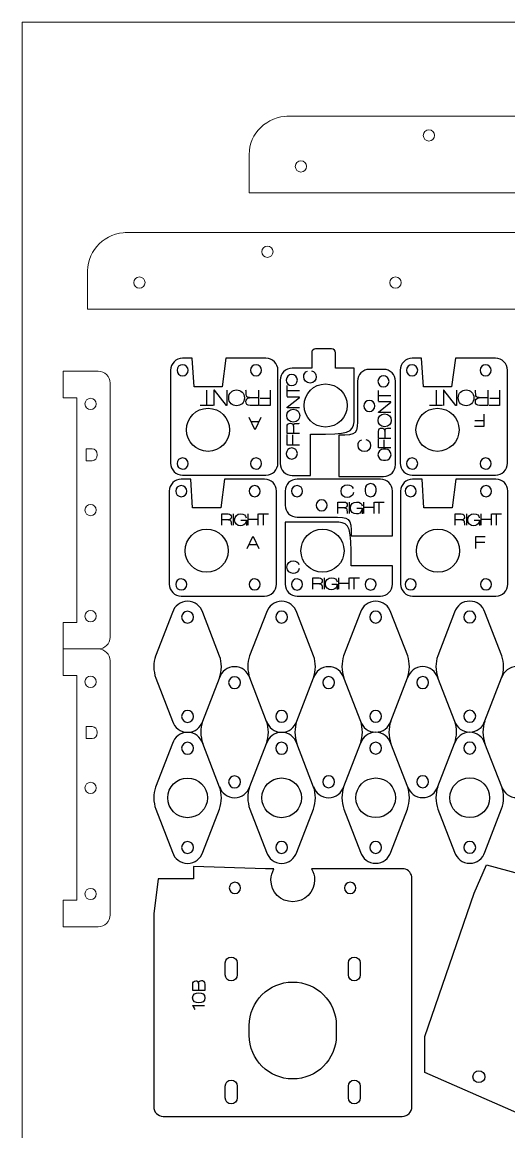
# Model space of a CAD drawing. Header units: millimetres. Extents: x 0 to 800, y 0 to 380.
# Drawn here: x 0 to 98, y 156.4 to 380 of the extents above; entities that cross this region are included whole.
import ezdxf

# ---------------------------------------------------------------- set-up
doc = ezdxf.new("R2010")
doc.units = ezdxf.units.MM
for name, color, linetype, lineweight, true_color in [('laser cut box', 3, 'CONTINUOUS', 0, 0x00ff00), ('Left D Arm Back Text', 5, 'CONTINUOUS', 0, 0x0000ff), ('Left D Back', 1, 'CONTINUOUS', 0, 0xff0000), ('New Right D arm', 1, 'CONTINUOUS', 0, 0xff0000)]:
    doc.layers.add(name, color=color, linetype=linetype, lineweight=lineweight, true_color=true_color)
doc.layers.add('Layer_1', color=1, linetype='CONTINUOUS', true_color=0xff0000)

msp = doc.modelspace()

# ---------------------------------------------------------------- linework, layer by layer
at = {"layer": 'laser cut box', "color": 3, "true_color": 0x00ff00}
for p, q in [((800, 380), (0, 380)), ((0, 380), (0, 0))]:
    msp.add_line(p, q, dxfattribs=at)
at = {"layer": 'Layer_1'}
msp.add_line((28.41, 159.49), (76.53, 159.49), dxfattribs=at)
at = {"layer": 'Layer_1', "color": 1, "true_color": 0xff0000}
for points in [[(58.3, 313.37), (58.3, 310.27), (54.35, 310.27)], [(62.3, 314.17), (59.1, 314.17)], [(63.1, 310.27), (63.1, 310.27), (63.1, 313.37)], [(34.6, 306.48), (34.22, 312.28), (32.3, 312.28)], [(49.1, 312.28), (41.02, 312.28), (40.25, 306.48), (34.6, 306.48), (34.6, 306.48)], [(80.82, 306.48), (80.45, 312.28), (78.53, 312.28)], [(95.33, 312.28), (87.25, 312.28), (86.48, 306.48), (80.82, 306.48), (80.82, 306.48)], [(29.9, 309.88), (29.9, 291.11)], [(33.42, 309.85), (33.42, 309.85)], [(48.22, 309.85), (48.22, 309.85)], [(51.5, 291.11), (51.5, 309.88)], [(66.85, 300.35), (66.85, 310.27), (63.1, 310.27), (63.1, 310.27)], [(72.79, 310.03), (69.92, 310.03)], [(76.13, 309.88), (76.13, 291.11)], [(79.65, 309.85), (79.65, 309.85)], [(94.45, 309.85), (94.45, 309.85)], [(97.73, 291.11), (97.73, 309.88)], [(51.95, 307.87), (51.95, 291.07)], [(54.29, 306.75), (54.29, 306.75)], [(67.52, 307.63), (67.52, 300.76), (67.52, 300.76)], [(72.76, 306.51), (72.76, 306.51)], [(75.19, 290.83), (75.19, 307.63)], [(69.91, 301.55), (69.91, 301.55)], [(41.76, 297.85), (41.76, 297.85)], [(61.1, 298.41), (61.1, 298.41)], [(87.99, 297.85), (87.99, 297.85)], [(54.35, 288.67), (58.04, 288.67), (58.04, 297), (61.1, 297)], [(63.74, 296.75), (63.74, 288.43), (72.79, 288.43)], [(73.17, 293.95), (72.77, 293.95)], [(33.42, 291.05), (33.42, 291.05)], [(48.22, 291.05), (48.22, 291.05)], [(54.29, 291.95), (54.29, 291.95)], [(72.76, 291.71), (73.17, 291.71), (73.17, 291.71)], [(79.65, 291.05), (79.65, 291.05)], [(94.45, 291.05), (94.45, 291.05)], [(32.3, 288.71), (49.1, 288.71)], [(78.53, 288.71), (95.33, 288.71)], [(34.32, 282.11), (33.95, 287.91), (32.03, 287.91)], [(48.82, 287.91), (40.75, 287.91), (39.98, 282.11), (34.32, 282.11), (34.32, 282.11)], [(72.16, 287.91), (55.36, 287.91)], [(80.92, 282.11), (80.54, 287.91), (78.62, 287.91)], [(95.42, 287.91), (87.34, 287.91), (86.57, 282.11), (80.92, 282.11), (80.92, 282.11)], [(29.63, 285.51), (29.63, 266.74)], [(33.15, 285.48), (33.15, 285.48)], [(47.94, 285.48), (47.94, 285.48)], [(51.22, 266.74), (51.22, 285.51)], [(52.96, 285.51), (52.96, 282.64)], [(56.48, 285.48), (56.48, 285.48)], [(66.24, 276.46), (74.56, 276.46), (74.56, 285.51)], [(69.04, 285.9), (69.04, 285.49)], [(71.28, 285.48), (71.28, 285.89), (71.28, 285.89)], [(76.22, 285.51), (76.22, 266.74)], [(79.34, 285.48), (79.34, 285.48)], [(94.54, 285.48), (94.54, 285.48)], [(97.82, 266.74), (97.82, 285.51)], [(61.44, 282.64), (61.44, 282.64)], [(55.36, 280.24), (62.23, 280.24), (62.23, 280.24)], [(52.96, 279.24), (52.96, 266.74)], [(62.88, 279.24), (52.96, 279.24), (52.96, 279.24)], [(41.49, 273.49), (41.49, 273.49)], [(64.82, 273.48), (64.82, 273.48)], [(74.56, 266.74), (74.56, 270.42), (66.23, 270.42), (66.23, 273.48)], [(88.08, 273.49), (88.08, 273.49)], [(33.15, 266.68), (33.15, 266.68)], [(47.94, 266.68), (47.94, 266.68)], [(56.48, 266.68), (56.48, 266.68)], [(71.28, 266.68), (71.28, 266.68)], [(79.34, 266.68), (79.34, 266.68)], [(94.54, 266.68), (94.54, 266.68)], [(32.03, 264.34), (48.82, 264.34)], [(55.36, 264.34), (72.16, 264.34)], [(78.62, 264.34), (95.42, 264.34)], [(30.26, 261.05), (26.86, 252.26)], [(34.51, 260.09), (34.51, 260.09)], [(39.76, 252.26), (36.37, 261.04)], [(49.19, 261.06), (45.8, 252.27)], [(53.45, 260.1), (53.45, 260.1)], [(58.69, 252.27), (55.3, 261.05)], [(68.13, 261.07), (64.74, 252.28)], [(72.39, 260.11), (72.39, 260.11)], [(77.64, 252.28), (74.24, 261.06)], [(87.08, 261.07), (83.68, 252.29)], [(91.33, 260.12), (91.33, 260.12)], [(96.58, 252.29), (93.19, 261.07)], [(26.9, 247.81), (30.26, 239.13), (30.26, 239.13)], [(36.37, 239.14), (39.73, 247.83)], [(43.98, 246.9), (43.98, 246.9)], [(49.22, 239.07), (45.83, 247.85)], [(55.3, 239.15), (58.66, 247.84)], [(62.92, 246.91), (62.92, 246.91)], [(68.17, 239.08), (64.78, 247.86)], [(74.24, 239.16), (77.6, 247.85)], [(81.86, 246.92), (81.86, 246.92)], [(87.11, 239.09), (83.72, 247.87)], [(93.19, 239.17), (96.55, 247.86)], [(34.51, 240.09), (34.51, 240.09)], [(53.45, 240.1), (53.45, 240.1)], [(72.39, 240.11), (72.39, 240.11)], [(91.33, 240.12), (91.33, 240.12)], [(30.26, 234.63), (26.86, 225.84), (26.86, 225.84)], [(34.51, 233.67), (34.51, 233.67)], [(39.76, 225.84), (36.37, 234.62)], [(45.83, 225.95), (49.19, 234.64)], [(53.45, 233.68), (53.45, 233.68)], [(58.69, 225.85), (55.3, 234.64)], [(64.78, 225.96), (68.13, 234.65)], [(72.39, 233.69), (72.39, 233.69)], [(77.64, 225.86), (74.24, 234.64)], [(83.72, 225.97), (87.08, 234.66)], [(91.33, 233.7), (91.33, 233.7)], [(96.58, 225.87), (93.19, 234.65)], [(33.31, 227.67), (33.31, 227.67)], [(43.98, 226.9), (43.98, 226.9)], [(52.25, 227.68), (52.25, 227.68)], [(62.92, 226.91), (62.92, 226.91)], [(71.19, 227.69), (71.19, 227.69)], [(81.86, 226.92), (81.86, 226.92)], [(90.13, 227.7), (90.13, 227.7)], [(26.9, 221.4), (30.26, 212.72)], [(36.37, 212.72), (39.73, 221.41)], [(45.84, 221.41), (49.19, 212.73)], [(55.3, 212.73), (58.66, 221.42)], [(64.78, 221.42), (68.13, 212.74)], [(74.24, 212.74), (77.6, 221.43)], [(83.72, 221.42), (87.08, 212.75)], [(93.19, 212.75), (96.55, 221.44)], [(34.51, 213.67), (34.51, 213.67)], [(53.45, 213.68), (53.45, 213.68)], [(72.39, 213.69), (72.39, 213.69)], [(101.18, 159.51), (81.09, 168.34), (81.09, 175.56), (91, 204.48), (93.5, 210.2), (110.14, 205.71), (121.66, 207.34), (128.57, 212.6), (175.73, 212.6), (175.73, 162.19), (163.13, 159.51)], [(91.33, 213.7), (91.33, 213.7)], [(50.71, 209.38), (48.99, 209.38), (34.52, 209.87), (34.52, 207.33), (27.4, 207.33), (26.52, 200.28), (26.52, 161.47)], [(76.38, 209.38), (58.27, 209.38)], [(78.5, 161.46), (78.5, 207.44)], [(42.85, 204.39), (42.85, 204.39)], [(66.05, 204.39), (66.05, 204.39)], [(40.89, 187.99), (40.89, 190.4)], [(43.29, 190.4), (43.29, 187.99), (43.29, 187.99)], [(65.69, 187.99), (65.69, 190.4)], [(68.09, 190.4), (68.09, 187.99), (68.09, 187.99)], [(45.73, 175.79), (45.73, 177.79)], [(63.25, 177.79), (63.25, 175.79), (63.25, 175.79)], [(40.89, 163.19), (40.89, 165.6)], [(43.29, 165.6), (43.29, 163.19), (43.29, 163.19)], [(65.69, 163.19), (65.69, 165.6)], [(68.09, 165.6), (68.09, 163.19), (68.09, 163.19)], [(93.17, 167.48), (93.17, 167.48)]]:
    msp.add_lwpolyline(points, dxfattribs=at)
at = {"layer": 'Layer_1', "color": 5, "true_color": 0x0000ff}
for points in [[(53.35, 304.59), (53.35, 306.75)], [(37.13, 305.81), (37.13, 302.77)], [(41.23, 305.81), (41.23, 302.77), (41.12, 302.77), (38.72, 305.81), (38.62, 305.81), (38.62, 302.77)], [(45.78, 304.32), (45.78, 304.33), (47.57, 304.34)], [(47.57, 305.81), (47.57, 302.77), (45.89, 302.77)], [(49.93, 305.81), (49.93, 302.77), (47.79, 302.77)], [(49.93, 304.18), (47.92, 304.18)], [(55.85, 305.68), (53.35, 305.68)], [(55.85, 302.31), (53.35, 302.31), (53.35, 302.4), (55.85, 304.37), (55.85, 304.45), (53.35, 304.45)], [(71.75, 303.63), (71.75, 305.78)], [(74.25, 304.71), (71.75, 304.71)], [(83.36, 305.81), (83.36, 302.76)], [(87.46, 305.81), (87.46, 302.76), (87.35, 302.76), (84.95, 305.81), (84.85, 305.81), (84.85, 302.76)], [(92.01, 304.32), (92.01, 304.33), (93.8, 304.34)], [(93.8, 305.81), (93.8, 302.76), (92.12, 302.76)], [(96.16, 305.81), (96.16, 302.76), (94.02, 302.76)], [(96.16, 304.18), (94.15, 304.18)], [(38.45, 302.77), (35.82, 302.77)], [(43.17, 302.7), (43.17, 302.7)], [(74.25, 301.34), (71.75, 301.34), (71.75, 301.43), (74.25, 303.4), (74.25, 303.48), (71.75, 303.48)], [(84.68, 302.76), (82.05, 302.76)], [(89.4, 302.7), (89.4, 302.7)], [(48.03, 300.34), (46.92, 297.93), (46.83, 297.93), (45.72, 300.34)], [(53.29, 300.72), (53.29, 300.72)], [(71.69, 299.75), (71.69, 299.75)], [(92.98, 300.97), (92.98, 298.55), (91.1, 298.55)], [(92.98, 299.68), (91.18, 299.68)], [(46.09, 299.54), (47.67, 299.54)], [(55.85, 297.1), (53.35, 297.1), (53.35, 298.48)], [(54.63, 298.57), (54.63, 298.57)], [(54.63, 298.57), (54.64, 297.1)], [(74.25, 296.13), (71.75, 296.13), (71.75, 297.51)], [(73.03, 297.61), (73.04, 297.6), (73.04, 296.13)], [(55.85, 294.76), (53.35, 294.76), (53.35, 296.92)], [(54.51, 294.76), (54.51, 296.82)], [(74.25, 294.19), (71.75, 294.19), (71.75, 295.95)], [(72.91, 294.19), (72.91, 295.85)], [(63.56, 281), (63.56, 283.3), (64.82, 283.3)], [(64.91, 282.13), (64.91, 282.12), (63.56, 282.12)], [(65.84, 283.3), (65.84, 281)], [(67.39, 282.03), (68.47, 282.03), (68.47, 280.95)], [(68.83, 281), (68.83, 283.3)], [(68.83, 282.23), (70.8, 282.23)], [(70.8, 283.3), (70.8, 281)], [(70.95, 283.3), (72.93, 283.3)], [(71.91, 281), (71.91, 283.28)], [(40.23, 278.6), (40.23, 280.9), (41.49, 280.9)], [(41.58, 279.73), (41.57, 279.72), (40.23, 279.72)], [(42.51, 280.9), (42.51, 278.6)], [(44.06, 279.63), (45.14, 279.63), (45.14, 278.55)], [(45.5, 278.6), (45.5, 280.9)], [(45.5, 279.83), (47.46, 279.83)], [(47.46, 280.9), (47.46, 278.6)], [(47.62, 280.9), (49.6, 280.9)], [(48.58, 278.6), (48.58, 280.88)], [(87.18, 278.6), (87.18, 280.9), (88.44, 280.9)], [(88.53, 279.73), (88.53, 279.72), (87.18, 279.72)], [(89.46, 280.9), (89.46, 278.6)], [(91.02, 279.63), (92.1, 279.63), (92.1, 278.55)], [(92.45, 278.6), (92.45, 280.9)], [(92.45, 279.83), (94.42, 279.83)], [(94.42, 280.9), (94.42, 278.6)], [(94.57, 280.9), (96.56, 280.9)], [(95.53, 278.6), (95.53, 280.88)], [(45.32, 273.9), (46.44, 276.32), (46.52, 276.32), (47.63, 273.9)], [(91.35, 273.9), (91.35, 276.32), (93.23, 276.32)], [(91.35, 275.19), (93.15, 275.19)], [(47.27, 274.7), (45.69, 274.7)], [(58.53, 265.71), (58.53, 268.01), (59.79, 268.01)], [(59.88, 266.83), (59.88, 266.83), (58.53, 266.82)], [(60.81, 268.01), (60.81, 265.71)], [(62.37, 266.74), (63.45, 266.74), (63.45, 265.66)], [(63.8, 265.71), (63.8, 268.01)], [(63.8, 266.94), (65.77, 266.94)], [(65.77, 268.01), (65.77, 265.71)], [(65.92, 268.01), (67.91, 268.01)], [(66.88, 265.71), (66.88, 267.99)], [(34.34, 184.85), (34.34, 186.16)], [(36.76, 186.07), (36.76, 184.85), (34.34, 184.85), (34.34, 184.85)], [(35.49, 186.27), (35.49, 184.85)], [(35.49, 186.27), (35.49, 186.27)], [(34.3, 183.39), (34.3, 183.39)], [(34.36, 181.75), (34.36, 181.83), (36.74, 181.83)]]:
    msp.add_lwpolyline(points, dxfattribs=at)
at = {"layer": 'Layer_1', "color": 1, "true_color": 0xff0000}
for points in [[(59.1, 314.17), (58.66, 314.17), (58.3, 313.81), (58.3, 313.37)], [(63.1, 313.37), (63.1, 313.81), (62.75, 314.17), (62.3, 314.17)], [(32.3, 312.28), (30.97, 312.28), (29.9, 311.21), (29.9, 309.88)], [(32.3, 310.97), (31.69, 310.98), (31.18, 310.48), (31.18, 309.86)], [(33.42, 309.85), (33.42, 310.47), (32.92, 310.97), (32.3, 310.97)], [(47.1, 310.97), (46.48, 310.98), (45.98, 310.48), (45.98, 309.86)], [(48.22, 309.85), (48.22, 310.47), (47.72, 310.97), (47.1, 310.97)], [(51.5, 309.88), (51.5, 311.21), (50.42, 312.28), (49.1, 312.28)], [(78.53, 312.28), (77.2, 312.28), (76.13, 311.21), (76.13, 309.88)], [(78.53, 310.97), (77.91, 310.98), (77.41, 310.48), (77.41, 309.86)], [(79.65, 309.85), (79.65, 310.47), (79.15, 310.97), (78.53, 310.97)], [(93.33, 310.97), (92.71, 310.98), (92.21, 310.48), (92.21, 309.86)], [(94.45, 309.85), (94.45, 310.47), (93.95, 310.97), (93.33, 310.97)], [(97.73, 309.88), (97.73, 311.21), (96.65, 312.28), (95.33, 312.28)], [(31.18, 309.86), (31.18, 309.24), (31.68, 308.74), (32.3, 308.73)], [(32.3, 308.73), (32.91, 308.73), (33.42, 309.23), (33.42, 309.85)], [(45.98, 309.86), (45.98, 309.24), (46.48, 308.74), (47.09, 308.73)], [(47.09, 308.73), (47.71, 308.73), (48.22, 309.23), (48.22, 309.85)], [(54.35, 310.27), (53.03, 310.27), (51.95, 309.19), (51.95, 307.87)], [(54.3, 308.99), (53.68, 308.99), (53.18, 308.49), (53.18, 307.87)], [(55.42, 307.86), (55.42, 308.48), (54.92, 308.99), (54.3, 308.99)], [(69.92, 310.03), (68.59, 310.03), (67.52, 308.95), (67.52, 307.63)], [(72.77, 308.75), (72.15, 308.75), (71.64, 308.25), (71.64, 307.63)], [(73.88, 307.62), (73.88, 308.24), (73.38, 308.75), (72.77, 308.75)], [(75.19, 307.63), (75.19, 308.95), (74.11, 310.03), (72.79, 310.03)], [(77.41, 309.86), (77.41, 309.24), (77.91, 308.74), (78.52, 308.73)], [(78.52, 308.73), (79.14, 308.73), (79.65, 309.23), (79.65, 309.85)], [(92.21, 309.86), (92.2, 309.24), (92.7, 308.74), (93.32, 308.73)], [(93.32, 308.73), (93.94, 308.73), (94.44, 309.23), (94.45, 309.85)], [(53.18, 307.87), (53.17, 307.25), (53.67, 306.75), (54.29, 306.75)], [(54.29, 306.75), (54.91, 306.74), (55.41, 307.24), (55.42, 307.86)], [(56.76, 302.75), (56.76, 305.14), (58.7, 307.09), (61.1, 307.09)], [(61.1, 307.09), (63.49, 307.09), (65.44, 305.14), (65.44, 302.75)], [(71.64, 307.63), (71.64, 307.01), (72.14, 306.51), (72.76, 306.51)], [(72.76, 306.51), (73.38, 306.51), (73.88, 307.01), (73.88, 307.62)], [(33.08, 297.85), (33.08, 300.25), (35.02, 302.19), (37.42, 302.19)], [(37.42, 302.19), (39.82, 302.19), (41.76, 300.25), (41.76, 297.85)], [(61.1, 298.41), (58.7, 298.41), (56.76, 300.35), (56.76, 302.75)], [(65.44, 302.75), (65.44, 300.35), (63.49, 298.41), (61.1, 298.41)], [(68.8, 302.67), (68.79, 302.05), (69.29, 301.55), (69.91, 301.55)], [(69.92, 303.79), (69.3, 303.79), (68.8, 303.29), (68.8, 302.67)], [(69.91, 301.55), (70.53, 301.55), (71.03, 302.05), (71.04, 302.66)], [(71.04, 302.66), (71.04, 303.28), (70.54, 303.79), (69.92, 303.79)], [(79.31, 297.85), (79.31, 300.25), (81.25, 302.19), (83.65, 302.19)], [(83.65, 302.19), (86.05, 302.19), (87.99, 300.25), (87.99, 297.85)], [(61.1, 297), (66.62, 297), (66.85, 297.84), (66.85, 300.35)], [(67.52, 300.76), (67.52, 296.92), (67.52, 296.75), (63.74, 296.75)], [(37.42, 293.51), (35.02, 293.51), (33.08, 295.46), (33.08, 297.85)], [(41.76, 297.85), (41.76, 295.46), (39.82, 293.51), (37.42, 293.51)], [(83.65, 293.51), (81.25, 293.51), (79.31, 295.46), (79.31, 297.85)], [(87.99, 297.85), (87.99, 295.46), (86.05, 293.51), (83.65, 293.51)], [(53.18, 293.07), (53.17, 292.45), (53.67, 291.95), (54.29, 291.95)], [(54.3, 294.19), (53.68, 294.19), (53.18, 293.69), (53.18, 293.07)], [(54.29, 291.95), (54.91, 291.95), (55.41, 292.45), (55.42, 293.07)], [(55.42, 293.07), (55.42, 293.68), (54.92, 294.19), (54.3, 294.19)], [(72.77, 293.95), (72.15, 293.95), (71.64, 293.45), (71.64, 292.83)], [(74.29, 292.83), (74.29, 293.44), (73.79, 293.95), (73.17, 293.95)], [(29.9, 291.11), (29.9, 289.78), (30.97, 288.71), (32.3, 288.71)], [(32.3, 292.17), (31.69, 292.18), (31.18, 291.68), (31.18, 291.06)], [(31.18, 291.06), (31.18, 290.44), (31.68, 289.94), (32.3, 289.93)], [(33.42, 291.05), (33.42, 291.67), (32.92, 292.17), (32.3, 292.17)], [(32.3, 289.93), (32.91, 289.93), (33.42, 290.43), (33.42, 291.05)], [(47.1, 292.17), (46.48, 292.18), (45.98, 291.68), (45.98, 291.06)], [(45.98, 291.06), (45.98, 290.44), (46.48, 289.94), (47.09, 289.93)], [(47.09, 289.93), (47.71, 289.93), (48.22, 290.43), (48.22, 291.05)], [(48.22, 291.05), (48.22, 291.67), (47.72, 292.17), (47.1, 292.17)], [(49.1, 288.71), (50.42, 288.71), (51.5, 289.78), (51.5, 291.11)], [(51.95, 291.07), (51.95, 289.74), (53.03, 288.67), (54.35, 288.67)], [(71.64, 292.83), (71.64, 292.21), (72.14, 291.71), (72.76, 291.71)], [(72.79, 288.43), (74.11, 288.43), (75.19, 289.5), (75.19, 290.83)], [(73.17, 291.71), (73.79, 291.71), (74.29, 292.21), (74.29, 292.83)], [(76.13, 291.11), (76.13, 289.78), (77.2, 288.71), (78.53, 288.71)], [(78.53, 292.17), (77.91, 292.18), (77.41, 291.68), (77.41, 291.06)], [(77.41, 291.06), (77.41, 290.44), (77.91, 289.94), (78.52, 289.93)], [(78.52, 289.93), (79.14, 289.93), (79.65, 290.43), (79.65, 291.05)], [(79.65, 291.05), (79.65, 291.67), (79.15, 292.17), (78.53, 292.17)], [(92.21, 291.06), (92.2, 290.44), (92.7, 289.94), (93.32, 289.93)], [(93.33, 292.17), (92.71, 292.18), (92.21, 291.68), (92.21, 291.06)], [(93.32, 289.93), (93.94, 289.93), (94.45, 290.43), (94.45, 291.05)], [(94.45, 291.05), (94.45, 291.67), (93.95, 292.17), (93.33, 292.17)], [(95.33, 288.71), (96.65, 288.71), (97.73, 289.78), (97.73, 291.11)], [(32.03, 287.91), (30.7, 287.91), (29.63, 286.84), (29.63, 285.51)], [(32.03, 286.6), (31.41, 286.61), (30.91, 286.11), (30.91, 285.49)], [(33.15, 285.48), (33.15, 286.1), (32.65, 286.6), (32.03, 286.6)], [(46.83, 286.6), (46.21, 286.61), (45.71, 286.11), (45.7, 285.49)], [(47.94, 285.48), (47.95, 286.1), (47.45, 286.6), (46.83, 286.6)], [(51.22, 285.51), (51.22, 286.84), (50.15, 287.91), (48.82, 287.91)], [(55.36, 287.91), (54.03, 287.91), (52.96, 286.84), (52.96, 285.51)], [(55.36, 286.6), (54.74, 286.61), (54.24, 286.11), (54.24, 285.49)], [(56.48, 285.48), (56.48, 286.1), (55.98, 286.6), (55.36, 286.6)], [(70.16, 287.01), (69.54, 287.02), (69.04, 286.52), (69.04, 285.9)], [(71.28, 285.89), (71.28, 286.51), (70.78, 287.01), (70.16, 287.01)], [(74.56, 285.51), (74.56, 286.84), (73.48, 287.91), (72.16, 287.91)], [(78.62, 287.91), (77.3, 287.91), (76.22, 286.84), (76.22, 285.51)], [(78.23, 286.6), (77.61, 286.61), (77.1, 286.11), (77.1, 285.49)], [(79.34, 285.48), (79.35, 286.1), (78.84, 286.6), (78.23, 286.6)], [(93.42, 286.6), (92.81, 286.61), (92.3, 286.11), (92.3, 285.49)], [(94.54, 285.48), (94.54, 286.1), (94.04, 286.6), (93.42, 286.6)], [(97.82, 285.51), (97.82, 286.84), (96.75, 287.91), (95.42, 287.91)], [(30.91, 285.49), (30.9, 284.87), (31.4, 284.37), (32.02, 284.37)], [(32.02, 284.37), (32.64, 284.36), (33.14, 284.86), (33.15, 285.48)], [(45.7, 285.49), (45.7, 284.87), (46.2, 284.37), (46.82, 284.37)], [(46.82, 284.37), (47.44, 284.36), (47.94, 284.86), (47.94, 285.48)], [(54.24, 285.49), (54.24, 284.87), (54.74, 284.37), (55.35, 284.37)], [(55.35, 284.37), (55.97, 284.36), (56.48, 284.86), (56.48, 285.48)], [(69.04, 285.49), (69.03, 284.87), (69.53, 284.37), (70.15, 284.37)], [(70.15, 284.37), (70.77, 284.36), (71.27, 284.86), (71.28, 285.48)], [(77.1, 285.49), (77.1, 284.87), (77.6, 284.37), (78.22, 284.37)], [(78.22, 284.37), (78.84, 284.36), (79.34, 284.86), (79.34, 285.48)], [(92.3, 285.49), (92.3, 284.87), (92.8, 284.37), (93.42, 284.37)], [(93.42, 284.37), (94.04, 284.36), (94.54, 284.86), (94.54, 285.48)], [(52.96, 282.64), (52.96, 281.32), (54.03, 280.24), (55.36, 280.24)], [(59.2, 282.64), (59.19, 282.03), (59.7, 281.52), (60.31, 281.52)], [(60.32, 283.76), (59.7, 283.76), (59.2, 283.26), (59.2, 282.64)], [(60.31, 281.52), (60.93, 281.52), (61.43, 282.02), (61.44, 282.64)], [(61.44, 282.64), (61.44, 283.25), (60.94, 283.76), (60.32, 283.76)], [(62.23, 280.24), (66.07, 280.24), (66.24, 280.24), (66.24, 276.46)], [(32.81, 273.49), (32.81, 275.88), (34.75, 277.82), (37.15, 277.82)], [(37.15, 277.82), (39.54, 277.82), (41.49, 275.88), (41.49, 273.49)], [(56.14, 273.48), (56.14, 275.88), (58.08, 277.82), (60.48, 277.82)], [(60.48, 277.82), (62.87, 277.82), (64.82, 275.88), (64.82, 273.48)], [(66.23, 273.48), (66.23, 279.01), (65.39, 279.24), (62.88, 279.24)], [(79.4, 273.49), (79.4, 275.88), (81.35, 277.82), (83.74, 277.82)], [(83.74, 277.82), (86.14, 277.82), (88.08, 275.88), (88.08, 273.49)], [(37.15, 269.14), (34.75, 269.14), (32.81, 271.09), (32.81, 273.49)], [(41.49, 273.49), (41.49, 271.09), (39.54, 269.14), (37.15, 269.14)], [(60.48, 269.14), (58.08, 269.14), (56.14, 271.09), (56.14, 273.48)], [(64.82, 273.48), (64.82, 271.09), (62.87, 269.14), (60.48, 269.14)], [(83.74, 269.14), (81.35, 269.14), (79.4, 271.09), (79.4, 273.49)], [(88.08, 273.49), (88.08, 271.09), (86.14, 269.14), (83.74, 269.14)], [(29.63, 266.74), (29.63, 265.41), (30.7, 264.34), (32.03, 264.34)], [(30.91, 266.69), (30.9, 266.07), (31.4, 265.57), (32.02, 265.57)], [(32.03, 267.8), (31.41, 267.81), (30.91, 267.31), (30.91, 266.69)], [(32.02, 265.57), (32.64, 265.56), (33.14, 266.06), (33.15, 266.68)], [(33.15, 266.68), (33.15, 267.3), (32.65, 267.8), (32.03, 267.8)], [(46.83, 267.8), (46.21, 267.81), (45.71, 267.31), (45.7, 266.69)], [(45.7, 266.69), (45.7, 266.07), (46.2, 265.57), (46.82, 265.57)], [(46.82, 265.57), (47.44, 265.56), (47.94, 266.06), (47.94, 266.68)], [(47.94, 266.68), (47.95, 267.3), (47.45, 267.8), (46.83, 267.8)], [(48.82, 264.34), (50.15, 264.34), (51.22, 265.41), (51.22, 266.74)], [(52.96, 266.74), (52.96, 265.41), (54.03, 264.34), (55.36, 264.34)], [(55.36, 267.8), (54.74, 267.81), (54.24, 267.31), (54.24, 266.69)], [(54.24, 266.69), (54.24, 266.07), (54.74, 265.57), (55.35, 265.56)], [(55.35, 265.56), (55.97, 265.56), (56.48, 266.06), (56.48, 266.68)], [(56.48, 266.68), (56.48, 267.3), (55.98, 267.8), (55.36, 267.8)], [(69.04, 266.69), (69.03, 266.07), (69.53, 265.57), (70.15, 265.56)], [(70.16, 267.8), (69.54, 267.81), (69.04, 267.31), (69.04, 266.69)], [(70.15, 265.56), (70.77, 265.56), (71.27, 266.06), (71.28, 266.68)], [(71.28, 266.68), (71.28, 267.3), (70.78, 267.8), (70.16, 267.8)], [(72.16, 264.34), (73.48, 264.34), (74.56, 265.41), (74.56, 266.74)], [(76.22, 266.74), (76.22, 265.41), (77.3, 264.34), (78.62, 264.34)], [(78.23, 267.8), (77.61, 267.81), (77.1, 267.31), (77.1, 266.69)], [(77.1, 266.69), (77.1, 266.07), (77.6, 265.57), (78.22, 265.57)], [(78.22, 265.57), (78.84, 265.56), (79.34, 266.06), (79.34, 266.68)], [(79.34, 266.68), (79.35, 267.3), (78.84, 267.8), (78.23, 267.8)], [(93.42, 267.8), (92.81, 267.81), (92.3, 267.31), (92.3, 266.69)], [(92.3, 266.69), (92.3, 266.07), (92.8, 265.57), (93.42, 265.57)], [(94.54, 266.68), (94.54, 267.3), (94.04, 267.8), (93.42, 267.8)], [(93.42, 265.57), (94.04, 265.56), (94.54, 266.06), (94.54, 266.68)], [(95.42, 264.34), (96.75, 264.34), (97.82, 265.41), (97.82, 266.74)], [(33.31, 263.29), (31.88, 263.29), (30.66, 262.35), (30.26, 261.05)], [(36.37, 261.04), (35.96, 262.34), (34.75, 263.29), (33.31, 263.29)], [(52.25, 263.3), (50.81, 263.3), (49.6, 262.36), (49.19, 261.06)], [(55.3, 261.05), (54.9, 262.36), (53.68, 263.3), (52.25, 263.3)], [(71.19, 263.31), (69.75, 263.31), (68.54, 262.37), (68.13, 261.07)], [(74.24, 261.06), (73.84, 262.36), (72.63, 263.31), (71.19, 263.31)], [(90.13, 263.32), (88.7, 263.32), (87.48, 262.37), (87.08, 261.07)], [(93.19, 261.07), (92.78, 262.37), (91.57, 263.32), (90.13, 263.32)], [(33.31, 261.29), (32.65, 261.29), (32.11, 260.75), (32.11, 260.09)], [(32.11, 260.09), (32.11, 259.43), (32.65, 258.89), (33.31, 258.89)], [(34.51, 260.09), (34.51, 260.75), (33.97, 261.29), (33.31, 261.29)], [(33.31, 258.89), (33.97, 258.89), (34.51, 259.43), (34.51, 260.09)], [(52.25, 261.3), (51.58, 261.3), (51.05, 260.76), (51.05, 260.1)], [(51.05, 260.1), (51.05, 259.44), (51.58, 258.9), (52.25, 258.9)], [(53.45, 260.1), (53.45, 260.76), (52.91, 261.3), (52.25, 261.3)], [(52.25, 258.9), (52.91, 258.9), (53.45, 259.44), (53.45, 260.1)], [(71.19, 261.31), (70.53, 261.31), (69.99, 260.77), (69.99, 260.11)], [(69.99, 260.11), (69.99, 259.45), (70.53, 258.91), (71.19, 258.91)], [(72.39, 260.11), (72.39, 260.77), (71.85, 261.31), (71.19, 261.31)], [(71.19, 258.91), (71.85, 258.91), (72.39, 259.45), (72.39, 260.11)], [(90.13, 261.32), (89.47, 261.32), (88.93, 260.78), (88.93, 260.12)], [(88.93, 260.12), (88.93, 259.46), (89.47, 258.92), (90.13, 258.92)], [(91.33, 260.12), (91.33, 260.78), (90.79, 261.32), (90.13, 261.32)], [(90.13, 258.92), (90.79, 258.92), (91.33, 259.46), (91.33, 260.12)], [(26.86, 252.26), (26.64, 251.58), (26.51, 250.85), (26.51, 250.09)], [(40.11, 250.09), (40.11, 250.85), (39.99, 251.58), (39.76, 252.26)], [(45.8, 252.27), (45.57, 251.59), (45.45, 250.86), (45.45, 250.1)], [(59.05, 250.1), (59.05, 250.86), (58.92, 251.59), (58.69, 252.27)], [(64.74, 252.28), (64.51, 251.6), (64.39, 250.87), (64.39, 250.11)], [(77.99, 250.11), (77.99, 250.87), (77.87, 251.6), (77.64, 252.28)], [(83.68, 252.29), (83.46, 251.61), (83.33, 250.88), (83.33, 250.12)], [(96.93, 250.12), (96.93, 250.88), (96.81, 251.61), (96.58, 252.29)], [(26.51, 250.09), (26.51, 249.29), (26.65, 248.52), (26.9, 247.81)], [(42.78, 250.1), (41.34, 250.1), (40.13, 249.16), (39.72, 247.86)], [(39.73, 247.83), (39.98, 248.54), (40.11, 249.3), (40.11, 250.09)], [(45.83, 247.85), (45.43, 249.16), (44.21, 250.1), (42.78, 250.1)], [(45.45, 250.1), (45.45, 249.3), (45.58, 248.54), (45.84, 247.82)], [(61.72, 250.11), (60.29, 250.11), (59.07, 249.17), (58.66, 247.87)], [(58.66, 247.84), (58.91, 248.55), (59.05, 249.31), (59.05, 250.1)], [(64.78, 247.86), (64.37, 249.16), (63.16, 250.11), (61.72, 250.11)], [(64.39, 250.11), (64.39, 249.31), (64.53, 248.55), (64.78, 247.83)], [(77.6, 247.85), (77.85, 248.56), (77.99, 249.32), (77.99, 250.11)], [(80.66, 250.12), (79.23, 250.12), (78.01, 249.17), (77.61, 247.87)], [(83.72, 247.87), (83.31, 249.17), (82.1, 250.12), (80.66, 250.12)], [(83.33, 250.12), (83.33, 249.32), (83.47, 248.55), (83.72, 247.84)], [(99.6, 250.13), (98.17, 250.13), (96.96, 249.18), (96.55, 247.88)], [(96.55, 247.86), (96.8, 248.56), (96.93, 249.33), (96.93, 250.12)], [(42.78, 248.1), (42.11, 248.1), (41.58, 247.56), (41.58, 246.9)], [(41.58, 246.9), (41.58, 246.24), (42.11, 245.7), (42.78, 245.7)], [(43.98, 246.9), (43.98, 247.56), (43.44, 248.1), (42.78, 248.1)], [(42.78, 245.7), (43.44, 245.7), (43.98, 246.24), (43.98, 246.9)], [(61.72, 248.11), (61.06, 248.11), (60.52, 247.57), (60.52, 246.91)], [(60.52, 246.91), (60.52, 246.25), (61.06, 245.71), (61.72, 245.71)], [(62.92, 246.91), (62.92, 247.57), (62.38, 248.11), (61.72, 248.11)], [(61.72, 245.71), (62.38, 245.71), (62.92, 246.25), (62.92, 246.91)], [(80.66, 248.12), (80, 248.12), (79.46, 247.58), (79.46, 246.92)], [(79.46, 246.92), (79.46, 246.25), (80, 245.72), (80.66, 245.72)], [(81.86, 246.92), (81.86, 247.58), (81.33, 248.12), (80.66, 248.12)], [(80.66, 245.72), (81.33, 245.72), (81.86, 246.25), (81.86, 246.92)], [(33.31, 241.29), (32.65, 241.29), (32.11, 240.75), (32.11, 240.09)], [(32.11, 240.09), (32.11, 239.43), (32.65, 238.89), (33.31, 238.89)], [(34.51, 240.09), (34.51, 240.75), (33.97, 241.29), (33.31, 241.29)], [(33.31, 238.89), (33.97, 238.89), (34.51, 239.43), (34.51, 240.09)], [(52.25, 241.3), (51.58, 241.3), (51.05, 240.76), (51.05, 240.1)], [(51.05, 240.1), (51.05, 239.44), (51.58, 238.9), (52.25, 238.9)], [(53.45, 240.1), (53.45, 240.76), (52.91, 241.3), (52.25, 241.3)], [(52.25, 238.9), (52.91, 238.9), (53.45, 239.44), (53.45, 240.1)], [(71.19, 241.31), (70.53, 241.31), (69.99, 240.77), (69.99, 240.11)], [(69.99, 240.11), (69.99, 239.45), (70.53, 238.91), (71.19, 238.91)], [(72.39, 240.11), (72.39, 240.77), (71.85, 241.31), (71.19, 241.31)], [(71.19, 238.91), (71.85, 238.91), (72.39, 239.45), (72.39, 240.11)], [(90.13, 241.32), (89.47, 241.32), (88.93, 240.78), (88.93, 240.12)], [(88.93, 240.12), (88.93, 239.46), (89.47, 238.92), (90.13, 238.92)], [(91.33, 240.12), (91.33, 240.78), (90.79, 241.32), (90.13, 241.32)], [(90.13, 238.92), (90.79, 238.92), (91.33, 239.46), (91.33, 240.12)], [(30.26, 239.13), (30.66, 237.83), (31.88, 236.89), (33.31, 236.89)], [(33.31, 236.89), (34.75, 236.89), (35.96, 237.84), (36.37, 239.14)], [(36.33, 239.07), (36.1, 238.39), (35.98, 237.66), (35.98, 236.9)], [(49.19, 239.15), (49.6, 237.84), (50.81, 236.9), (52.25, 236.9)], [(49.58, 236.9), (49.58, 237.66), (49.45, 238.39), (49.22, 239.07)], [(52.25, 236.9), (53.68, 236.9), (54.9, 237.85), (55.3, 239.15)], [(55.27, 239.08), (55.04, 238.4), (54.92, 237.67), (54.92, 236.91)], [(68.13, 239.15), (68.54, 237.85), (69.75, 236.91), (71.19, 236.91)], [(68.52, 236.91), (68.52, 237.67), (68.4, 238.4), (68.17, 239.08)], [(71.19, 236.91), (72.63, 236.91), (73.84, 237.86), (74.24, 239.16)], [(74.21, 239.09), (73.99, 238.4), (73.86, 237.68), (73.86, 236.92)], [(87.08, 239.16), (87.48, 237.86), (88.7, 236.92), (90.13, 236.92)], [(87.46, 236.92), (87.46, 237.68), (87.34, 238.4), (87.11, 239.09)], [(90.13, 236.92), (91.57, 236.92), (92.78, 237.86), (93.19, 239.17)], [(93.16, 239.09), (92.93, 238.41), (92.8, 237.68), (92.8, 236.93)], [(33.31, 236.87), (31.88, 236.87), (30.66, 235.93), (30.26, 234.63)], [(33.31, 234.87), (32.65, 234.87), (32.11, 234.34), (32.11, 233.67)], [(36.37, 234.62), (35.96, 235.93), (34.75, 236.87), (33.31, 236.87)], [(34.51, 233.67), (34.51, 234.34), (33.97, 234.87), (33.31, 234.87)], [(35.98, 236.9), (35.98, 236.1), (36.11, 235.34), (36.37, 234.62)], [(49.19, 234.64), (49.44, 235.35), (49.58, 236.11), (49.58, 236.9)], [(52.25, 236.88), (50.81, 236.88), (49.6, 235.94), (49.19, 234.64)], [(52.25, 234.88), (51.58, 234.88), (51.05, 234.35), (51.05, 233.68)], [(55.3, 234.64), (54.9, 235.94), (53.68, 236.88), (52.25, 236.88)], [(53.45, 233.68), (53.45, 234.35), (52.91, 234.88), (52.25, 234.88)], [(54.92, 236.91), (54.92, 236.11), (55.06, 235.34), (55.31, 234.63)], [(68.13, 234.65), (68.38, 235.36), (68.52, 236.12), (68.52, 236.91)], [(71.19, 236.89), (69.75, 236.89), (68.54, 235.95), (68.13, 234.65)], [(71.19, 234.89), (70.53, 234.89), (69.99, 234.35), (69.99, 233.69)], [(74.24, 234.64), (73.84, 235.95), (72.63, 236.89), (71.19, 236.89)], [(72.39, 233.69), (72.39, 234.35), (71.85, 234.89), (71.19, 234.89)], [(73.86, 236.92), (73.86, 236.12), (74, 235.35), (74.25, 234.64)], [(87.08, 234.66), (87.33, 235.36), (87.46, 236.13), (87.46, 236.92)], [(90.13, 236.9), (88.7, 236.9), (87.48, 235.96), (87.08, 234.66)], [(90.13, 234.9), (89.47, 234.9), (88.93, 234.36), (88.93, 233.7)], [(93.19, 234.65), (92.78, 235.96), (91.57, 236.9), (90.13, 236.9)], [(91.33, 233.7), (91.33, 234.36), (90.79, 234.9), (90.13, 234.9)], [(92.8, 236.93), (92.8, 236.13), (92.94, 235.36), (93.2, 234.65)], [(32.11, 233.67), (32.11, 233.01), (32.65, 232.47), (33.31, 232.47)], [(33.31, 232.47), (33.97, 232.47), (34.51, 233.01), (34.51, 233.67)], [(51.05, 233.68), (51.05, 233.02), (51.58, 232.48), (52.25, 232.48)], [(52.25, 232.48), (52.91, 232.48), (53.45, 233.02), (53.45, 233.68)], [(69.99, 233.69), (69.99, 233.03), (70.53, 232.49), (71.19, 232.49)], [(71.19, 232.49), (71.85, 232.49), (72.39, 233.03), (72.39, 233.69)], [(88.93, 233.7), (88.93, 233.04), (89.47, 232.5), (90.13, 232.5)], [(90.13, 232.5), (90.79, 232.5), (91.33, 233.04), (91.33, 233.7)], [(42.78, 228.1), (42.11, 228.1), (41.58, 227.56), (41.58, 226.9)], [(43.98, 226.9), (43.98, 227.56), (43.44, 228.1), (42.78, 228.1)], [(61.72, 228.11), (61.06, 228.11), (60.52, 227.57), (60.52, 226.91)], [(62.92, 226.91), (62.92, 227.57), (62.38, 228.11), (61.72, 228.11)], [(80.66, 228.12), (80, 228.12), (79.46, 227.58), (79.46, 226.92)], [(81.86, 226.92), (81.86, 227.58), (81.33, 228.12), (80.66, 228.12)], [(29.31, 223.67), (29.31, 225.88), (31.1, 227.67), (33.31, 227.67)], [(33.31, 227.67), (35.52, 227.67), (37.31, 225.88), (37.31, 223.67)], [(39.72, 225.95), (40.13, 224.64), (41.34, 223.7), (42.78, 223.7)], [(41.58, 226.9), (41.58, 226.24), (42.11, 225.7), (42.78, 225.7)], [(42.78, 225.7), (43.44, 225.7), (43.98, 226.24), (43.98, 226.9)], [(42.78, 223.7), (44.21, 223.7), (45.43, 224.65), (45.83, 225.95)], [(48.25, 223.68), (48.25, 225.89), (50.04, 227.68), (52.25, 227.68)], [(52.25, 227.68), (54.46, 227.68), (56.25, 225.89), (56.25, 223.68)], [(58.66, 225.95), (59.07, 224.65), (60.29, 223.71), (61.72, 223.71)], [(60.52, 226.91), (60.52, 226.25), (61.06, 225.71), (61.72, 225.71)], [(61.72, 225.71), (62.38, 225.71), (62.92, 226.25), (62.92, 226.91)], [(61.72, 223.71), (63.16, 223.71), (64.37, 224.66), (64.78, 225.96)], [(67.19, 223.69), (67.19, 225.9), (68.98, 227.69), (71.19, 227.69)], [(71.19, 227.69), (73.4, 227.69), (75.19, 225.9), (75.19, 223.69)], [(77.61, 225.96), (78.01, 224.66), (79.23, 223.72), (80.66, 223.72)], [(79.46, 226.92), (79.46, 226.26), (80, 225.72), (80.66, 225.72)], [(80.66, 225.72), (81.33, 225.72), (81.86, 226.26), (81.86, 226.92)], [(80.66, 223.72), (82.1, 223.72), (83.31, 224.66), (83.72, 225.97)], [(83.68, 225.87), (83.46, 225.19), (83.33, 224.46), (83.33, 223.7)], [(86.13, 223.7), (86.13, 225.91), (87.92, 227.7), (90.13, 227.7)], [(90.13, 227.7), (92.34, 227.7), (94.13, 225.91), (94.13, 223.7)], [(96.55, 225.97), (96.96, 224.67), (98.17, 223.73), (99.6, 223.73)], [(96.93, 223.7), (96.93, 224.46), (96.81, 225.19), (96.58, 225.87)], [(26.86, 225.84), (26.64, 225.16), (26.51, 224.43), (26.51, 223.67)], [(26.51, 223.67), (26.51, 222.87), (26.65, 222.11), (26.9, 221.4)], [(33.31, 219.67), (31.1, 219.67), (29.31, 221.46), (29.31, 223.67)], [(37.31, 223.67), (37.31, 221.46), (35.52, 219.67), (33.31, 219.67)], [(39.73, 221.41), (39.98, 222.12), (40.11, 222.88), (40.11, 223.67)], [(40.11, 223.67), (40.11, 224.43), (39.99, 225.16), (39.76, 225.84)], [(45.8, 225.85), (45.57, 225.17), (45.45, 224.44), (45.45, 223.68)], [(45.45, 223.68), (45.45, 222.89), (45.58, 222.12), (45.84, 221.41)], [(52.25, 219.68), (50.04, 219.68), (48.25, 221.47), (48.25, 223.68)], [(56.25, 223.68), (56.25, 221.47), (54.46, 219.68), (52.25, 219.68)], [(58.66, 221.42), (58.91, 222.13), (59.05, 222.89), (59.05, 223.68)], [(59.05, 223.68), (59.05, 224.44), (58.92, 225.17), (58.69, 225.85)], [(64.74, 225.86), (64.51, 225.18), (64.39, 224.45), (64.39, 223.69)], [(64.39, 223.69), (64.39, 222.89), (64.53, 222.13), (64.78, 221.42)], [(71.19, 219.69), (68.98, 219.69), (67.19, 221.48), (67.19, 223.69)], [(75.19, 223.69), (75.19, 221.48), (73.4, 219.69), (71.19, 219.69)], [(77.6, 221.43), (77.85, 222.14), (77.99, 222.9), (77.99, 223.69)], [(77.99, 223.69), (77.99, 224.45), (77.87, 225.18), (77.64, 225.86)], [(83.33, 223.7), (83.33, 222.9), (83.47, 222.14), (83.72, 221.42)], [(90.13, 219.7), (87.92, 219.7), (86.13, 221.49), (86.13, 223.7)], [(94.13, 223.7), (94.13, 221.49), (92.34, 219.7), (90.13, 219.7)], [(96.55, 221.44), (96.8, 222.15), (96.93, 222.91), (96.93, 223.7)], [(33.31, 214.87), (32.65, 214.87), (32.11, 214.33), (32.11, 213.67)], [(34.51, 213.67), (34.51, 214.33), (33.97, 214.87), (33.31, 214.87)], [(52.25, 214.88), (51.58, 214.88), (51.05, 214.35), (51.05, 213.68)], [(53.45, 213.68), (53.45, 214.35), (52.91, 214.88), (52.25, 214.88)], [(71.19, 214.89), (70.53, 214.89), (69.99, 214.35), (69.99, 213.69)], [(72.39, 213.69), (72.39, 214.35), (71.85, 214.89), (71.19, 214.89)], [(90.13, 214.9), (89.47, 214.9), (88.93, 214.36), (88.93, 213.7)], [(91.33, 213.7), (91.33, 214.36), (90.79, 214.9), (90.13, 214.9)], [(30.26, 212.72), (30.66, 211.42), (31.88, 210.47), (33.31, 210.47)], [(32.11, 213.67), (32.11, 213.01), (32.65, 212.47), (33.31, 212.47)], [(33.31, 212.47), (33.97, 212.47), (34.51, 213.01), (34.51, 213.67)], [(33.31, 210.47), (34.75, 210.47), (35.96, 211.42), (36.37, 212.72)], [(49.19, 212.73), (49.6, 211.43), (50.81, 210.48), (52.25, 210.48)], [(51.05, 213.68), (51.05, 213.02), (51.58, 212.48), (52.25, 212.48)], [(52.25, 212.48), (52.91, 212.48), (53.45, 213.02), (53.45, 213.68)], [(52.25, 210.48), (53.68, 210.48), (54.9, 211.43), (55.3, 212.73)], [(68.13, 212.74), (68.54, 211.44), (69.75, 210.49), (71.19, 210.49)], [(69.99, 213.69), (69.99, 213.03), (70.53, 212.49), (71.19, 212.49)], [(71.19, 212.49), (71.85, 212.49), (72.39, 213.03), (72.39, 213.69)], [(71.19, 210.49), (72.63, 210.49), (73.84, 211.44), (74.24, 212.74)], [(87.08, 212.75), (87.48, 211.44), (88.7, 210.5), (90.13, 210.5)], [(88.93, 213.7), (88.93, 213.04), (89.47, 212.5), (90.13, 212.5)], [(90.13, 212.5), (90.79, 212.5), (91.33, 213.04), (91.33, 213.7)], [(90.13, 210.5), (91.57, 210.5), (92.78, 211.45), (93.19, 212.75)], [(50.09, 207.14), (50.09, 207.96), (50.32, 208.72), (50.71, 209.38)], [(58.27, 209.38), (58.66, 208.72), (58.89, 207.96), (58.89, 207.14)], [(76.9, 209.38), (76.78, 209.36), (76.65, 209.38), (76.38, 209.38)], [(78.5, 207.44), (78.5, 208.41), (77.81, 209.21), (76.9, 209.38)], [(42.85, 206.67), (42.22, 206.67), (41.71, 206.16), (41.71, 205.53)], [(43.99, 205.53), (43.99, 206.16), (43.48, 206.67), (42.85, 206.67)], [(54.49, 202.74), (52.06, 202.74), (50.09, 204.71), (50.09, 207.14)], [(58.89, 207.14), (58.89, 204.71), (56.92, 202.74), (54.49, 202.74)], [(66.05, 206.67), (65.42, 206.67), (64.91, 206.16), (64.91, 205.53)], [(67.19, 205.53), (67.19, 206.16), (66.68, 206.67), (66.05, 206.67)], [(41.71, 205.53), (41.71, 204.9), (42.22, 204.39), (42.85, 204.39)], [(42.85, 204.39), (43.48, 204.39), (43.99, 204.9), (43.99, 205.53)], [(64.91, 205.53), (64.91, 204.9), (65.42, 204.39), (66.05, 204.39)], [(66.05, 204.39), (66.68, 204.39), (67.19, 204.9), (67.19, 205.53)], [(40.89, 190.4), (40.89, 191.06), (41.42, 191.6), (42.09, 191.6)], [(42.09, 191.6), (42.75, 191.6), (43.29, 191.06), (43.29, 190.4)], [(65.69, 190.4), (65.69, 191.06), (66.22, 191.6), (66.89, 191.6)], [(66.89, 191.6), (67.55, 191.6), (68.09, 191.06), (68.09, 190.4)], [(42.09, 186.79), (41.42, 186.79), (40.89, 187.33), (40.89, 187.99)], [(43.29, 187.99), (43.29, 187.33), (42.75, 186.79), (42.09, 186.79)], [(66.89, 186.79), (66.22, 186.79), (65.69, 187.33), (65.69, 187.99)], [(68.09, 187.99), (68.09, 187.33), (67.55, 186.79), (66.89, 186.79)], [(45.73, 177.79), (45.73, 182.63), (49.65, 186.55), (54.49, 186.55)], [(54.49, 186.55), (59.33, 186.55), (63.25, 182.63), (63.25, 177.79)], [(54.49, 167.03), (49.65, 167.03), (45.73, 170.95), (45.73, 175.79)], [(63.25, 175.79), (63.25, 170.95), (59.32, 167.03), (54.49, 167.03)], [(90.77, 167.48), (90.77, 168.15), (91.31, 168.68), (91.97, 168.68)], [(91.97, 168.68), (92.63, 168.68), (93.17, 168.15), (93.17, 167.48)], [(40.89, 165.6), (40.89, 166.26), (41.42, 166.8), (42.09, 166.8)], [(42.09, 166.8), (42.75, 166.8), (43.29, 166.26), (43.29, 165.6)], [(65.69, 165.6), (65.69, 166.26), (66.22, 166.8), (66.89, 166.8)], [(66.89, 166.8), (67.55, 166.8), (68.09, 166.26), (68.09, 165.6)], [(91.97, 166.28), (91.31, 166.28), (90.77, 166.82), (90.77, 167.48)], [(93.17, 167.48), (93.17, 166.82), (92.63, 166.28), (91.97, 166.28)], [(26.52, 161.47), (26.44, 160.38), (27.32, 159.49), (28.41, 159.49)], [(42.09, 161.99), (41.42, 161.99), (40.89, 162.53), (40.89, 163.19)], [(43.29, 163.19), (43.29, 162.53), (42.75, 161.99), (42.09, 161.99)], [(66.89, 161.99), (66.22, 161.99), (65.69, 162.53), (65.69, 163.19)], [(68.09, 163.19), (68.09, 162.53), (67.55, 161.99), (66.89, 161.99)], [(76.53, 159.49), (77.62, 159.49), (78.5, 160.37), (78.5, 161.46)]]:
    msp.add_open_spline(points, degree=3, dxfattribs=at)
at = {"layer": 'Layer_1', "color": 5, "true_color": 0x0000ff}
for points in [[(56.71, 308.51), (56.71, 309.08), (56.94, 309.54), (57.46, 309.66)], [(58.26, 309.72), (58.91, 309.65), (59.23, 309.07), (59.23, 308.51)], [(57.97, 307.26), (57.17, 307.26), (56.71, 307.82), (56.71, 308.51)], [(59.23, 308.51), (59.23, 307.82), (58.77, 307.26), (57.97, 307.26)], [(41.59, 304.29), (41.59, 305.29), (42.3, 305.88), (43.17, 305.88)], [(43.17, 302.7), (42.3, 302.7), (41.59, 303.28), (41.59, 304.29)], [(43.17, 305.88), (44.04, 305.88), (44.75, 305.29), (44.75, 304.29)], [(44.75, 304.29), (44.75, 303.28), (44.04, 302.7), (43.17, 302.7)], [(45.11, 304.97), (45.11, 305.08), (45.1, 305.69), (45.04, 305.81)], [(45.05, 303.6), (45.05, 303.89), (45.25, 304.29), (45.78, 304.32)], [(45.78, 304.33), (45.31, 304.33), (45.11, 304.55), (45.11, 304.97)], [(87.82, 304.29), (87.82, 305.29), (88.53, 305.88), (89.4, 305.88)], [(89.4, 302.7), (88.53, 302.7), (87.82, 303.28), (87.82, 304.29)], [(89.4, 305.88), (90.27, 305.88), (90.98, 305.29), (90.98, 304.29)], [(90.98, 304.29), (90.98, 303.28), (90.27, 302.7), (89.4, 302.7)], [(91.34, 304.97), (91.34, 305.08), (91.33, 305.69), (91.27, 305.81)], [(91.28, 303.6), (91.28, 303.89), (91.48, 304.29), (92.01, 304.32)], [(92.01, 304.33), (91.54, 304.33), (91.34, 304.55), (91.34, 304.97)], [(45.89, 302.77), (45.28, 302.77), (45.05, 303.05), (45.05, 303.6)], [(53.29, 300.72), (53.29, 301.43), (53.77, 302.01), (54.6, 302.01)], [(54.6, 302.01), (55.43, 302.01), (55.9, 301.43), (55.9, 300.72)], [(92.12, 302.76), (91.51, 302.76), (91.28, 303.05), (91.28, 303.6)], [(54.6, 299.42), (53.77, 299.42), (53.29, 300), (53.29, 300.72)], [(55.9, 300.72), (55.9, 300), (55.43, 299.42), (54.6, 299.42)], [(71.69, 299.75), (71.69, 300.46), (72.17, 301.04), (73, 301.04)], [(73, 298.45), (72.17, 298.45), (71.69, 299.03), (71.69, 299.75)], [(73, 301.04), (73.83, 301.04), (74.31, 300.46), (74.31, 299.75)], [(74.31, 299.75), (74.31, 299.03), (73.83, 298.45), (73, 298.45)], [(53.35, 298.48), (53.35, 298.98), (53.59, 299.17), (54.03, 299.17)], [(54.03, 299.17), (54.27, 299.17), (54.6, 299.01), (54.63, 298.57)], [(54.63, 298.57), (54.64, 298.96), (54.81, 299.12), (55.16, 299.12)], [(55.16, 299.12), (55.25, 299.12), (55.75, 299.13), (55.85, 299.18)], [(71.75, 297.51), (71.75, 298.01), (71.99, 298.2), (72.43, 298.2)], [(72.43, 298.2), (72.67, 298.2), (73, 298.04), (73.03, 297.61)], [(73.04, 297.6), (73.04, 297.99), (73.22, 298.16), (73.56, 298.16)], [(73.56, 298.16), (73.65, 298.16), (74.15, 298.16), (74.25, 298.21)], [(67.65, 294.71), (67.65, 295.28), (67.88, 295.73), (68.41, 295.86)], [(69.2, 295.92), (69.85, 295.85), (70.17, 295.27), (70.17, 294.71)], [(68.91, 293.46), (68.11, 293.46), (67.65, 294.02), (67.65, 294.71)], [(70.17, 294.71), (70.17, 294.02), (69.71, 293.46), (68.91, 293.46)], [(64.23, 285.49), (64.23, 286.28), (64.79, 286.75), (65.48, 286.75)], [(65.48, 286.75), (66.06, 286.75), (66.51, 286.51), (66.64, 285.99)], [(65.48, 284.22), (64.79, 284.22), (64.23, 284.69), (64.23, 285.49)], [(66.7, 285.19), (66.63, 284.55), (66.04, 284.22), (65.48, 284.22)], [(64.82, 283.3), (65.28, 283.3), (65.46, 283.08), (65.46, 282.67)], [(65.46, 282.67), (65.46, 282.46), (65.31, 282.15), (64.91, 282.13)], [(64.91, 282.12), (65.26, 282.12), (65.41, 281.95), (65.41, 281.64)], [(66.12, 282.1), (66.12, 282.86), (66.65, 283.3), (67.31, 283.3)], [(67.31, 280.9), (66.65, 280.9), (66.12, 281.34), (66.12, 282.1)], [(67.31, 283.3), (68.03, 283.3), (68.36, 282.98), (68.44, 282.54)], [(68.47, 282.03), (68.44, 281.76), (68.39, 281.65), (68.39, 281.65)], [(41.49, 280.9), (41.95, 280.9), (42.12, 280.68), (42.12, 280.27)], [(41.57, 279.72), (41.93, 279.72), (42.08, 279.55), (42.08, 279.24)], [(42.12, 280.27), (42.12, 280.06), (41.98, 279.75), (41.58, 279.73)], [(42.79, 279.7), (42.79, 280.46), (43.32, 280.9), (43.98, 280.9)], [(43.98, 278.5), (43.32, 278.5), (42.79, 278.94), (42.79, 279.7)], [(43.98, 280.9), (44.7, 280.9), (45.03, 280.58), (45.11, 280.14)], [(45.14, 279.63), (45.11, 279.36), (45.06, 279.25), (45.06, 279.25)], [(65.41, 281.64), (65.41, 281.55), (65.42, 281.1), (65.46, 281)], [(68.39, 281.65), (68.24, 281.12), (67.79, 280.9), (67.31, 280.9)], [(88.44, 280.9), (88.9, 280.9), (89.08, 280.68), (89.08, 280.27)], [(89.08, 280.27), (89.08, 280.06), (88.93, 279.75), (88.53, 279.73)], [(88.53, 279.72), (88.88, 279.72), (89.04, 279.55), (89.04, 279.24)], [(89.74, 279.7), (89.74, 280.46), (90.28, 280.9), (90.93, 280.9)], [(90.93, 278.5), (90.28, 278.5), (89.74, 278.94), (89.74, 279.7)], [(90.93, 280.9), (91.65, 280.9), (91.98, 280.58), (92.06, 280.14)], [(92.1, 279.63), (92.06, 279.36), (92.02, 279.25), (92.02, 279.25)], [(42.08, 279.24), (42.08, 279.15), (42.09, 278.7), (42.13, 278.6)], [(45.06, 279.25), (44.9, 278.72), (44.46, 278.5), (43.98, 278.5)], [(89.04, 279.24), (89.04, 279.15), (89.04, 278.7), (89.09, 278.6)], [(92.02, 279.25), (91.86, 278.72), (91.41, 278.5), (90.93, 278.5)], [(53.33, 270.18), (53.33, 270.98), (53.89, 271.44), (54.58, 271.44)], [(54.58, 271.44), (55.15, 271.44), (55.6, 271.21), (55.73, 270.68)], [(54.58, 268.92), (53.89, 268.92), (53.33, 269.38), (53.33, 270.18)], [(55.79, 269.89), (55.72, 269.24), (55.14, 268.92), (54.58, 268.92)], [(59.79, 268.01), (60.25, 268.01), (60.43, 267.79), (60.43, 267.38)], [(60.43, 267.38), (60.43, 267.16), (60.28, 266.85), (59.88, 266.83)], [(59.88, 266.83), (60.23, 266.82), (60.39, 266.66), (60.39, 266.34)], [(60.39, 266.34), (60.39, 266.26), (60.39, 265.8), (60.44, 265.71)], [(61.09, 266.81), (61.09, 267.57), (61.63, 268.01), (62.28, 268.01)], [(62.28, 265.61), (61.63, 265.61), (61.09, 266.05), (61.09, 266.81)], [(62.28, 268.01), (63, 268.01), (63.33, 267.69), (63.41, 267.24)], [(63.37, 266.35), (63.21, 265.82), (62.76, 265.61), (62.28, 265.61)], [(63.45, 266.74), (63.41, 266.47), (63.37, 266.35), (63.37, 266.35)], [(34.34, 186.16), (34.34, 186.54), (34.55, 186.81), (34.94, 186.81)], [(34.94, 186.81), (35.22, 186.81), (35.49, 186.56), (35.49, 186.27)], [(35.49, 186.27), (35.51, 186.59), (35.68, 186.88), (36.1, 186.88)], [(36.1, 186.88), (36.38, 186.88), (36.76, 186.7), (36.76, 186.07)], [(34.3, 183.39), (34.3, 184.13), (34.88, 184.4), (35.55, 184.4)], [(35.55, 182.37), (34.88, 182.37), (34.3, 182.64), (34.3, 183.39)], [(35.55, 184.4), (36.22, 184.4), (36.79, 184.13), (36.79, 183.39)], [(36.79, 183.39), (36.79, 182.64), (36.22, 182.37), (35.55, 182.37)], [(34.81, 180.99), (34.72, 181.36), (34.52, 181.6), (34.36, 181.75)]]:
    msp.add_open_spline(points, degree=3, dxfattribs=at)
at = {"layer": 'Left D Arm Back Text', "color": 5, "true_color": 0x0000ff}
for points in [[(12.89, 294.03), (14.07, 294.03)], [(14.07, 291.62), (12.89, 291.62), (12.89, 294.03), (12.89, 294.03)], [(12.89, 238.03), (14.07, 238.03)], [(14.07, 235.62), (12.89, 235.62), (12.89, 238.03), (12.89, 238.03)]]:
    msp.add_lwpolyline(points, dxfattribs=at)
for points in [[(14.07, 294.03), (14.74, 294.03), (15.08, 293.55), (15.08, 292.83)], [(15.08, 292.83), (15.08, 292.1), (14.74, 291.62), (14.07, 291.62)], [(14.07, 238.03), (14.74, 238.03), (15.08, 237.55), (15.08, 236.83)], [(15.08, 236.83), (15.08, 236.1), (14.74, 235.62), (14.07, 235.62)]]:
    msp.add_open_spline(points, degree=3, dxfattribs=at)
at = {"layer": 'Left D Back', "color": 1, "true_color": 0xff0000}
for p, q in [((17.71, 256.08), (17.71, 307.28)), ((17.71, 200.08), (17.71, 251.28))]:
    msp.add_line(p, q, dxfattribs=at)
for points in [[(15.31, 309.68), (8.25, 309.68), (8.25, 304.32), (10.97, 304.32), (10.97, 259.04), (8.25, 259.04), (8.25, 253.68), (15.31, 253.68)], [(13.77, 304.2), (13.77, 304.2)], [(13.77, 282.82), (13.77, 282.82)], [(13.77, 261.44), (13.77, 261.44)], [(15.31, 253.68), (8.25, 253.68), (8.25, 248.32), (10.97, 248.32), (10.97, 203.04), (8.25, 203.04), (8.25, 197.68), (15.31, 197.68)], [(13.77, 248.2), (13.77, 248.2)], [(13.77, 226.82), (13.77, 226.82)], [(13.77, 205.44), (13.77, 205.44)]]:
    msp.add_lwpolyline(points, dxfattribs=at)
for points in [[(17.71, 307.28), (17.71, 308.6), (16.63, 309.68), (15.31, 309.68)], [(13.77, 304.2), (13.14, 304.2), (12.63, 303.69), (12.63, 303.06)], [(14.91, 303.06), (14.91, 303.69), (14.4, 304.2), (13.77, 304.2)], [(12.63, 303.06), (12.63, 302.43), (13.14, 301.92), (13.77, 301.92)], [(13.77, 301.92), (14.4, 301.92), (14.91, 302.43), (14.91, 303.06)], [(13.77, 282.82), (13.14, 282.82), (12.63, 282.31), (12.63, 281.68)], [(14.91, 281.68), (14.91, 282.31), (14.4, 282.82), (13.77, 282.82)], [(12.63, 281.68), (12.63, 281.05), (13.14, 280.54), (13.77, 280.54)], [(13.77, 280.54), (14.4, 280.54), (14.91, 281.05), (14.91, 281.68)], [(13.77, 261.44), (13.14, 261.44), (12.63, 260.93), (12.63, 260.3)], [(12.63, 260.3), (12.63, 259.67), (13.14, 259.16), (13.77, 259.16)], [(14.91, 260.3), (14.91, 260.93), (14.4, 261.44), (13.77, 261.44)], [(13.77, 259.16), (14.4, 259.16), (14.91, 259.67), (14.91, 260.3)], [(15.31, 253.68), (16.63, 253.68), (17.71, 254.76), (17.71, 256.08)], [(17.71, 251.28), (17.71, 252.6), (16.63, 253.68), (15.31, 253.68)], [(13.77, 248.2), (13.14, 248.2), (12.63, 247.69), (12.63, 247.06)], [(12.63, 247.06), (12.63, 246.43), (13.14, 245.92), (13.77, 245.92)], [(14.91, 247.06), (14.91, 247.69), (14.4, 248.2), (13.77, 248.2)], [(13.77, 245.92), (14.4, 245.92), (14.91, 246.43), (14.91, 247.06)], [(13.77, 226.82), (13.14, 226.82), (12.63, 226.31), (12.63, 225.68)], [(14.91, 225.68), (14.91, 226.31), (14.4, 226.82), (13.77, 226.82)], [(12.63, 225.68), (12.63, 225.05), (13.14, 224.54), (13.77, 224.54)], [(13.77, 224.54), (14.4, 224.54), (14.91, 225.05), (14.91, 225.68)], [(13.77, 205.44), (13.14, 205.44), (12.63, 204.93), (12.63, 204.3)], [(12.63, 204.3), (12.63, 203.67), (13.14, 203.16), (13.77, 203.16)], [(14.91, 204.3), (14.91, 204.93), (14.4, 205.44), (13.77, 205.44)], [(13.77, 203.16), (14.4, 203.16), (14.91, 203.67), (14.91, 204.3)], [(15.31, 197.68), (16.63, 197.68), (17.71, 198.76), (17.71, 200.08)]]:
    msp.add_open_spline(points, degree=3, dxfattribs=at)
at = {"layer": 'New Right D arm', "color": 1, "true_color": 0xff0000}
for p, q in [((53.29, 361.04), (239.23, 361.06)), ((20.76, 337.61), (206.7, 337.62))]:
    msp.add_line(p, q, dxfattribs=at)
for points in [[(81.92, 358.33), (81.92, 358.33)], [(214.82, 345.63), (45.71, 345.63), (45.71, 353.34)], [(56.13, 352.08), (56.13, 352.08)], [(49.39, 334.89), (49.39, 334.89)], [(182.29, 322.19), (13.18, 322.19), (13.18, 329.9)], [(23.6, 328.65), (23.6, 328.65)], [(75.18, 328.65), (75.18, 328.65)]]:
    msp.add_lwpolyline(points, dxfattribs=at)
for points in [[(45.71, 353.34), (45.71, 357.58), (49.31, 361.06), (53.71, 361.06)], [(81.92, 358.33), (81.29, 358.33), (80.78, 357.82), (80.78, 357.19)], [(83.06, 357.19), (83.06, 357.82), (82.55, 358.33), (81.92, 358.33)], [(80.78, 357.19), (80.78, 356.56), (81.29, 356.05), (81.92, 356.05)], [(81.92, 356.05), (82.55, 356.05), (83.06, 356.56), (83.06, 357.19)], [(56.13, 352.08), (55.5, 352.08), (54.99, 351.57), (54.99, 350.94)], [(57.27, 350.94), (57.27, 351.57), (56.76, 352.08), (56.13, 352.08)], [(54.99, 350.94), (54.99, 350.31), (55.5, 349.8), (56.13, 349.8)], [(56.13, 349.8), (56.76, 349.8), (57.27, 350.31), (57.27, 350.94)], [(13.18, 329.9), (13.18, 334.15), (16.78, 337.62), (21.18, 337.62)], [(49.39, 334.89), (48.76, 334.89), (48.25, 334.38), (48.25, 333.75)], [(48.25, 333.75), (48.25, 333.12), (48.76, 332.61), (49.39, 332.61)], [(50.53, 333.75), (50.53, 334.38), (50.02, 334.89), (49.39, 334.89)], [(49.39, 332.61), (50.02, 332.61), (50.53, 333.12), (50.53, 333.75)], [(23.6, 328.65), (22.97, 328.65), (22.46, 328.14), (22.46, 327.51)], [(22.46, 327.51), (22.46, 326.88), (22.97, 326.37), (23.6, 326.37)], [(24.74, 327.51), (24.74, 328.14), (24.23, 328.65), (23.6, 328.65)], [(23.6, 326.37), (24.23, 326.37), (24.74, 326.88), (24.74, 327.51)], [(75.18, 328.65), (74.55, 328.65), (74.04, 328.14), (74.04, 327.51)], [(74.04, 327.51), (74.04, 326.88), (74.55, 326.37), (75.18, 326.37)], [(76.32, 327.51), (76.32, 328.14), (75.81, 328.65), (75.18, 328.65)], [(75.18, 326.37), (75.81, 326.37), (76.32, 326.88), (76.32, 327.51)]]:
    msp.add_open_spline(points, degree=3, dxfattribs=at)

doc.saveas('drawing.dxf')
